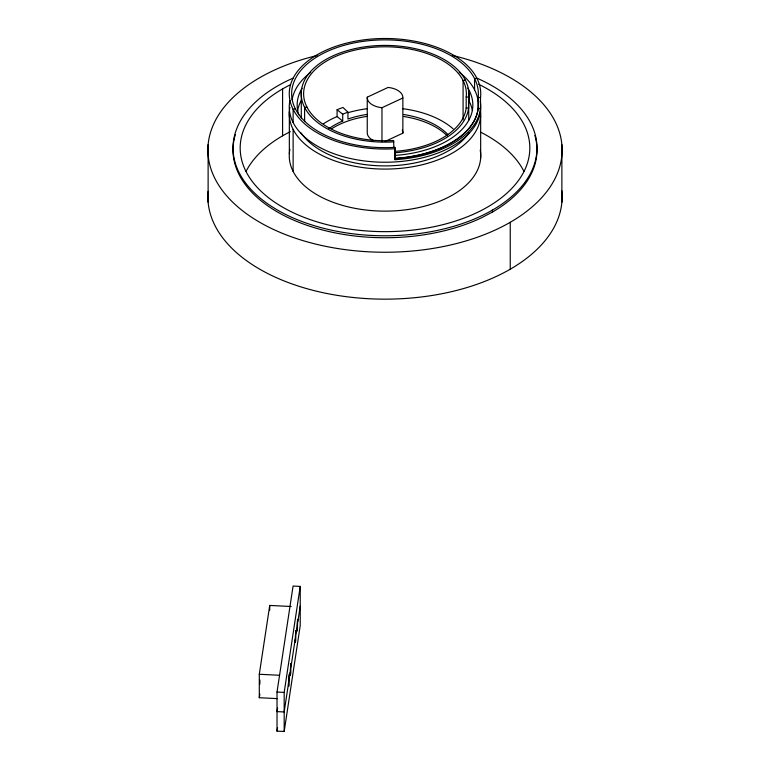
<?xml version="1.0" encoding="UTF-8"?>
<svg xmlns="http://www.w3.org/2000/svg" width="770" height="770" viewBox="0 0 770 770"><rect width="100%" height="100%" fill="white"/><g stroke="black" fill="none" stroke-linecap="round" stroke-linejoin="round"><path stroke-width="1.16" d="M468.738 120.245L468.757 92.804M288.442 683.827L289.26 674.424L289.019 684.876L288.654 686.368L288.442 683.837L284.178 711.961L277.017 711.596L277.556 708.073M290.107 672.807L290.935 663.403L290.762 673.24L290.329 675.357L290.107 672.826L289.481 676.946M295.112 639.774L295.94 630.37L295.69 640.823L295.305 642.296L295.112 639.783L291.147 665.925M296.777 628.763L297.605 619.35L297.432 629.186L296.97 631.284L296.777 628.772L296.152 632.892M259.875 679.997L259.875 684.145M277.19 698.621L259.297 697.716L259.297 674.26L269.731 605.432L291.195 606.51M259.297 697.716L259.846 694.155M277.017 692.047L293.081 586.047L300.233 586.413L300.233 625.5L284.178 731.5L277.017 731.134L277.017 692.047L284.178 692.413L300.233 586.413M277.017 731.134L277.556 727.602M297.826 621.871L300.233 605.952M534.88 135.405A151.988 87.751 0 0 1 492.473 212.039L481.914 217.583A151.988 87.751 0 0 1 308.472 225.803A151.988 87.751 0 0 1 235.351 134.625M373.527 140.612A17.797 10.28 0 0 1 367.252 132.353L367.252 97.174L388.07 87.443A17.835 10.299 0 0 1 402.864 97.992L402.864 133.172L385.106 141.439M367.252 97.174A17.797 10.28 0 0 0 381.968 107.713L402.864 97.992M295.43 108.945L293.129 109.33L293.129 122.526M306.912 107.001L304.612 107.386L304.612 121.593M465.388 80.157L463.088 80.542L463.088 119.87M476.871 78.213L474.57 78.598L474.57 89.83M393.865 147.34L393.605 140.496A81.379 46.989 0 0 1 303.707 96.019A81.379 46.989 0 0 1 385.847 46.787A81.379 46.989 0 0 1 466.187 96.991L468.574 97.087L468.574 108.031A83.776 48.366 0 0 1 394.933 152.739M478.132 97.463L480.519 97.559L480.519 108.503A95.74 55.276 0 0 1 395.125 159.679L394.875 147.359A93.353 53.89 0 0 1 291.753 96.346A93.353 53.89 0 0 1 385.972 39.876A93.353 53.89 0 0 1 478.132 97.463L478.132 108.406A93.353 53.89 0 0 1 394.875 158.302M394.654 151.372A81.379 46.989 0 0 0 466.187 107.935L468.574 108.031M478.132 108.406L480.519 108.503M259.297 674.26L279.568 675.28M367.242 114.384A71.802 41.455 0 0 0 347.944 119.042L347.944 112.199L342.997 107.463A81.379 46.989 0 0 0 337.087 109.735L342.717 114.201L342.717 121.044A71.802 41.455 0 0 0 328.848 128.715M337.087 109.735L337.087 116.578L342.717 121.044M394.875 147.359L395.125 159.679M561.879 144.635L561.879 202.24M510.24 222.299L510.24 269.202M492.473 210.085L492.473 212.039M480.663 115.991L480.663 158.033M469.286 90.725L469.286 101.476A87.847 50.714 0 0 1 472.376 110.553M466.187 96.991L466.187 107.935M381.968 107.713L381.968 141.719M301.291 91.851L301.291 117.897M293.129 129.37L293.129 171.412M289.337 111.611L289.337 153.663M284.178 692.413L284.178 731.5M282.6 88.916L282.6 135.818M269.731 605.432L269.731 610.119M208.121 144.635L208.121 202.24M395.125 148.735A95.74 55.276 0 0 1 289.366 96.414A95.74 55.276 0 0 1 385.991 38.5A95.74 55.276 0 0 1 480.519 97.559M459.276 72.361A93.353 53.89 0 0 1 470.663 126.424A93.353 53.89 0 0 1 394.577 158.62M292.1 99.725A93.353 53.89 0 0 1 310.676 72.399M480.239 101.293A95.74 55.276 0 0 1 384.346 162.239A95.74 55.276 0 0 1 289.905 100.543M480.239 150.179A95.74 55.276 0 0 1 384.346 211.124A95.74 55.276 0 0 1 289.905 149.428M480.239 108.137A95.74 55.276 0 0 1 384.346 169.082A95.74 55.276 0 0 1 289.905 107.377M469.065 132.748A90.234 52.1 0 0 1 385.202 165.897A90.234 52.1 0 0 1 301.089 132.969M467.814 88.088A87.847 50.714 0 0 1 395.077 155.386M298.808 114.788A87.847 50.714 0 0 1 302.061 88.309M297.576 110.784A87.847 50.714 0 0 1 301.06 100.812M478.642 84.257A144.808 83.603 0 0 1 490.471 205.321A144.808 83.603 0 0 1 280.444 205.879A144.808 83.603 0 0 1 290.348 84.758M246.082 171.335A144.808 83.603 0 0 1 290.348 131.66M480.644 132.161A144.808 83.603 0 0 1 523.918 171.335M561.802 190.758A177.119 102.266 0 0 1 385.462 299.155A177.119 102.266 0 0 1 208.141 191.287M477.304 78.319A151.988 87.751 0 0 1 497.006 207.351A151.988 87.751 0 0 1 272.638 207.12A151.988 87.751 0 0 1 293.12 78.126M452.375 55.411A177.119 102.266 0 0 1 525.727 212.077A177.119 102.266 0 0 1 244.629 212.347A177.119 102.266 0 0 1 317.086 55.536M402.258 130.082A17.835 10.299 0 0 1 402.864 133.172M393.865 141.863A83.776 48.366 0 0 1 301.32 96.077A83.776 48.366 0 0 1 385.866 45.411A83.776 48.366 0 0 1 468.574 97.087M342.717 114.201A71.802 41.455 0 0 1 347.944 112.199M403.596 114.509A71.802 41.455 0 0 1 447.851 134.5M331.851 128.629A71.802 41.455 0 0 1 367.309 116.328M403.634 116.472A71.802 41.455 0 0 1 447.216 135.799M323.352 123.883A81.379 46.989 0 0 1 337.087 116.578M348.204 112.641A81.379 46.989 0 0 1 367.194 108.705M402.604 108.676A81.379 46.989 0 0 1 453.164 128.888"/></g></svg>
